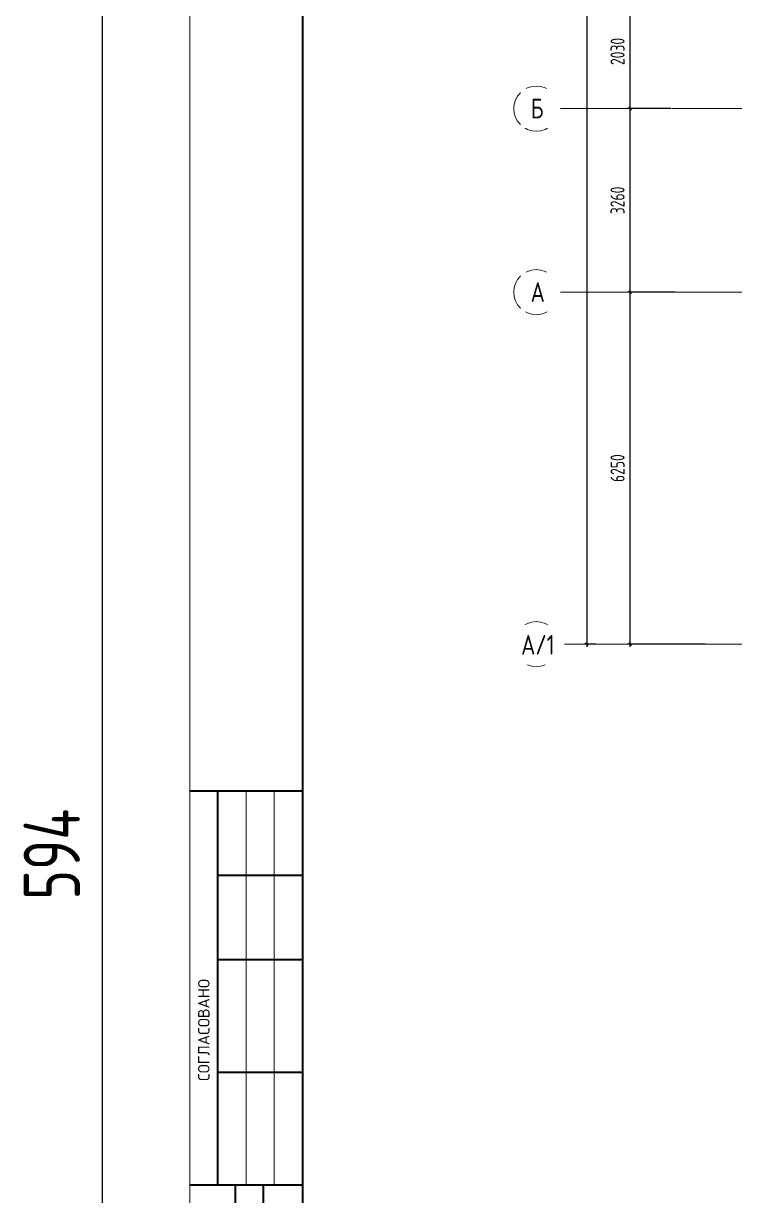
# Model space of a CAD drawing. Header units: millimetres. Extents: x -185251 to 7892985, y -102157 to 319855.
# Drawn here: x -182193 to -169419, y 177396 to 198212 of the extents above; entities that cross this region are included whole.
import ezdxf

# ---------------------------------------------------------------- set-up
doc = ezdxf.new("R2010")
doc.units = ezdxf.units.MM
doc.header["$LTSCALE"] = 10
doc.linetypes.add('CENTER', pattern=[2, 1.25, -0.25, 0.25, -0.25])
for name, color, linetype, lineweight in [('013', 7, 'Continuous', 13), ('АР_Оси', 142, 'Continuous', 9), ('АР_Оси размеры', 142, 'Continuous', 9)]:
    doc.layers.add(name, color=color, linetype=linetype, lineweight=lineweight)
doc.layers.get('0').off()
doc.layers.get('0').freeze()
doc.styles.add('GOST', font='isocpeur.ttf')
doc.styles.add('БДА100', font='romand.shx', dxfattribs={"width": 0.7})
doc.styles.add('ГОСТ 2.304', font='isocpeur.ttf', dxfattribs={"width": 0.7})
doc.dimstyles.new('БДА1', dxfattribs={"dimtxt": 2, "dimasz": 1, "dimexe": 0.7, "dimexo": 0, "dimgap": 0.8, "dimtad": 1, "dimdec": 0, "dimrnd": 1, "dimzin": 0, "dimdsep": 46, "dimtxsty": 'БДА100', "dimblk": 'OBLIQUE', "dimcen": 2, "dimdle": 1, "dimadec": 0, "dimazin": 0, "dimtfac": 1, "dimtdec": 0, "dimtmove": 1, "dimatfit": 3, "dimldrblk": 'NONE', "dimfxl": 0.7, "dimtolj": 1, "dimtzin": 0, "dimlwd": -1, "dimlwe": -1, "dimarcsym": 0})
doc.dimstyles.new('СПДС', dxfattribs={"dimscale": 100, "dimtxt": 2.5, "dimasz": 0.5, "dimexe": 0.5, "dimexo": 1, "dimgap": 1, "dimtad": 1, "dimdec": 0, "dimrnd": 5, "dimtxsty": 'ГОСТ 2.304', "dimblk": 'OBLIQUE', "dimcen": 2.5, "dimdle": 0.5, "dimadec": 0, "dimazin": 2, "dimtfac": 0.75, "dimtdec": 0, "dimtmove": 1, "dimatfit": 3, "dimfxl": 1, "dimtolj": 1, "dimarcsym": 1})

# ---------------------------------------------------------------- blocks, each defined once
blk = doc.blocks.new('_Oblique')
at = {"color": 0, "linetype": 'ByBlock', "lineweight": -2}
blk.add_line((-0.5, -0.5), (0.5, 0.5), dxfattribs=at)
blk = doc.blocks.new('*D261')
at = {"layer": 'Defpoints', "color": 0, "ltscale": 100, "transparency": 16777216}
for p in [(-171415, 193439), (-170517, 193439), (-169982, 187189)]:
    blk.add_point(p, dxfattribs=at)
at = {"layer": 'АР_Оси размеры', "color": 0, "lineweight": -2, "ltscale": 100, "transparency": 16777216}
for p, q in [((-170617, 193439), (-171465, 193439)), ((-171415, 187139), (-171415, 193489)), ((-170082, 187189), (-171465, 187189))]:
    blk.add_line(p, q, dxfattribs=at)
at = {"layer": 'АР_Оси размеры', "color": 0, "lineweight": -2, "ltscale": 100, "transparency": 16777216, "xscale": 50, "yscale": 50, "zscale": 50}
for p, rotation in [((-171415, 193439), 90), ((-171415, 187189), 270)]:
    blk.add_blockref('_Oblique', p, dxfattribs=dict(at, rotation=rotation))
at = {"layer": 'АР_Оси размеры', "color": 0, "ltscale": 100, "transparency": 16777216, "insert": (-171640, 190314), "char_height": 250, "attachment_point": 5, "rotation": 90, "style": 'ГОСТ 2.304'}
blk.add_mtext('\\A1;6250', dxfattribs=at)
blk = doc.blocks.new('*D262')
at = {"layer": 'Defpoints', "color": 0, "ltscale": 100, "transparency": 16777216}
for p in [(-171415, 196699), (-170594, 196699), (-170517, 193439)]:
    blk.add_point(p, dxfattribs=at)
at = {"layer": 'АР_Оси размеры', "color": 0, "lineweight": -2, "ltscale": 100, "transparency": 16777216}
for p, q in [((-171415, 193389), (-171415, 196749)), ((-170694, 196699), (-171465, 196699)), ((-170617, 193439), (-171465, 193439))]:
    blk.add_line(p, q, dxfattribs=at)
at = {"layer": 'АР_Оси размеры', "color": 0, "lineweight": -2, "ltscale": 100, "transparency": 16777216, "xscale": 50, "yscale": 50, "zscale": 50}
for p, rotation in [((-171415, 196699), 90), ((-171415, 193439), 270)]:
    blk.add_blockref('_Oblique', p, dxfattribs=dict(at, rotation=rotation))
at = {"layer": 'АР_Оси размеры', "color": 0, "ltscale": 100, "transparency": 16777216, "insert": (-171640, 195069), "char_height": 250, "attachment_point": 5, "rotation": 90, "style": 'ГОСТ 2.304'}
blk.add_mtext('\\A1;3260', dxfattribs=at)
blk = doc.blocks.new('*D263')
at = {"layer": 'Defpoints', "color": 0, "ltscale": 100, "transparency": 16777216}
for p in [(-171415, 198729), (-170668, 198729), (-170594, 196699)]:
    blk.add_point(p, dxfattribs=at)
at = {"layer": 'АР_Оси размеры', "color": 0, "lineweight": -2, "ltscale": 100, "transparency": 16777216}
for p, q in [((-170768, 198729), (-171465, 198729)), ((-171415, 196649), (-171415, 198779)), ((-170694, 196699), (-171465, 196699))]:
    blk.add_line(p, q, dxfattribs=at)
at = {"layer": 'АР_Оси размеры', "color": 0, "lineweight": -2, "ltscale": 100, "transparency": 16777216, "xscale": 50, "yscale": 50, "zscale": 50}
for p, rotation in [((-171415, 198729), 90), ((-171415, 196699), 270)]:
    blk.add_blockref('_Oblique', p, dxfattribs=dict(at, rotation=rotation))
at = {"layer": 'АР_Оси размеры', "color": 0, "ltscale": 100, "transparency": 16777216, "insert": (-171640, 197714), "char_height": 250, "attachment_point": 5, "rotation": 90, "style": 'ГОСТ 2.304'}
blk.add_mtext('\\A1;2030', dxfattribs=at)
blk = doc.blocks.new('*D530')
at = {"layer": 'Defpoints', "color": 0, "ltscale": 100, "transparency": 16777216}
for p in [(-171073, 220584), (-172186, 187189), (-171927, 187189)]:
    blk.add_point(p, dxfattribs=at)
at = {"layer": 'АР_Оси размеры', "color": 0, "lineweight": -2, "ltscale": 100, "transparency": 16777216}
for p, q in [((-171173, 220584), (-172236, 220584)), ((-172186, 220634), (-172186, 187139)), ((-172027, 187189), (-172236, 187189))]:
    blk.add_line(p, q, dxfattribs=at)
at = {"layer": 'АР_Оси размеры', "color": 0, "lineweight": -2, "ltscale": 100, "transparency": 16777216, "xscale": 50, "yscale": 50, "zscale": 50}
for p, rotation in [((-172186, 220584), 90), ((-172186, 187189), 270)]:
    blk.add_blockref('_Oblique', p, dxfattribs=dict(at, rotation=rotation))
at = {"layer": 'АР_Оси размеры', "color": 0, "ltscale": 100, "transparency": 16777216, "insert": (-172411, 203887), "char_height": 250, "attachment_point": 5, "rotation": 90, "style": 'ГОСТ 2.304'}
blk.add_mtext('\\A1;33395', dxfattribs=at)
blk = doc.blocks.new('*D539')
at = {"layer": 'Defpoints', "color": 0, "transparency": 16777216}
for p, q in [((-15.52, -5), (-15.52, 599)), ((0, 594), (-19.02, 594)), ((0, 0), (-19.02, 0))]:
    blk.add_line(p, q, dxfattribs=at)
at = {"layer": 'Defpoints', "color": 0, "lineweight": 30, "transparency": 16777216}
for p in [(-15.52, 594), (0, 594), (0, 0)]:
    blk.add_point(p, dxfattribs=at)
at = {"layer": 'Defpoints', "color": 0, "transparency": 16777216, "xscale": 5, "yscale": 5, "zscale": 5}
for p, rotation in [((-15.52, 594), 90), ((-15.52, 0), 270)]:
    blk.add_blockref('_Oblique', p, dxfattribs=dict(at, rotation=rotation))
at = {"layer": 'Defpoints', "color": 0, "lineweight": 0, "transparency": 16777216, "insert": (-24.52, 148.5), "char_height": 10, "attachment_point": 5, "rotation": 90, "style": 'БДА100'}
blk.add_mtext('\\A1;594', dxfattribs=at)
blk = doc.blocks.new('_None')
blk = doc.blocks.new('*U537')
at = {"color": 44, "lineweight": 20, "ltscale": 10}
blk.add_line((0, 594), (0, 0), dxfattribs=at)
at = {"color": 137, "lineweight": 35, "ltscale": 10}
for p, q in [((20, 589), (20, 5)), ((0, 159.8), (20, 159.8)), ((5, 89.8), (5, 159.8)), ((5, 144.8), (20, 144.8)), ((5, 129.8), (20, 129.8)), ((5, 109.8), (20, 109.8)), ((0, 89.8), (20, 89.8)), ((8.04, 89.8), (8.04, 5)), ((13.02, 89.8), (13.02, 5))]:
    blk.add_line(p, q, dxfattribs=at)
at = {"color": 44, "lineweight": 13}
for p, q in [((10, 89.8), (10, 159.8)), ((15, 89.8), (15, 159.8))]:
    blk.add_line(p, q, dxfattribs=at)
at = {"color": 0, "lineweight": 13, "insert": (2.49, 117.3), "char_height": 2.0408, "width": 55, "attachment_point": 5, "rotation": 90, "style": 'GOST'}
blk.add_mtext('СОГЛАСОВАНО', dxfattribs=at)
at = {"color": 44, "lineweight": 13, "style": 'GOST', "oblique": 10, "width": 0.8}
for tag in ['ФОРМАТВЕРТ', 'ФОРМАТГОРИЗ']:
    blk.add_attdef(tag, (789.98, 1.6), '', height=2, dxfattribs=at)
at = {"layer": 'Defpoints', "color": 251, "lineweight": 0}
dim = blk.add_linear_dim(base=(-15.52, 594), p1=(0, 0), p2=(0, 594), angle=90, dimstyle='БДА1', override={"dimscale": 5}, dxfattribs=at)
dim.commit()
dim.dimension.update_dxf_attribs({"geometry": '*D539', "text_midpoint": (-15.52, 148.5), "dimtype": 160})

msp = doc.modelspace()

# ---------------------------------------------------------------- linework, layer by layer
at = {"layer": 'АР_Оси', "linetype": 'CENTER', "ltscale": 100}
for p, q in [((-172683.5, 196699.2), (-97582.9, 196699.2)), ((-172683.5, 193439.2), (-97582.9, 193439.2)), ((-172683.5, 187189.2), (-97582.9, 187189.2))]:
    msp.add_line(p, q, dxfattribs=at)
at = {"layer": 'АР_Оси', "ltscale": 0.5}
for centre in [(-173083.5, 196699.2), (-173083.5, 193439.2), (-173083.5, 187189.2)]:
    msp.add_circle(centre, 400, dxfattribs=at)

# ---------------------------------------------------------------- dimensions: what is measured, and where the dimension line sits
at = {"layer": 'АР_Оси размеры', "ltscale": 100}
for base, p1, p2, picture, middle in [((-171415.4, 198729.2), (-170594, 196699.2), (-170667.5, 198729.2), '*D263', (-171640.4, 197714.2)), ((-171415.4, 196699.2), (-170516.7, 193439.2), (-170594, 196699.2), '*D262', (-171640.4, 195069.2)), ((-171415.4, 193439.2), (-169981.7, 187189.2), (-170516.7, 193439.2), '*D261', (-171640.4, 190314.2))]:
    dim = msp.add_linear_dim(base=base, p1=p1, p2=p2, angle=90, dimstyle='СПДС', dxfattribs=at)
    dim.commit()
    dim.dimension.update_dxf_attribs({"geometry": picture, "text_midpoint": middle})

# ---------------------------------------------------------------- next in the draw order: texts
at = {"layer": 'АР_Оси', "char_height": 350, "attachment_point": 1, "line_spacing_factor": 1.149209, "style": 'ГОСТ 2.304', "bg_fill": 2}
for s, insert in [('{\\W0.8;Б}', (-173183.3, 196877)), ('{\\W0.8;А}', (-173183.3, 193617))]:
    msp.add_mtext(s, dxfattribs=dict(at, insert=insert))
at = {"layer": 'АР_Оси', "insert": (-173352.2, 187352), "char_height": 350, "width": 1.455191522836685e-11, "attachment_point": 1, "line_spacing_factor": 1.149209, "style": 'ГОСТ 2.304', "bg_fill": 2}
msp.add_mtext('{\\W0.8;А/1}', dxfattribs=at)

# ---------------------------------------------------------------- next in the draw order: block references
at = {"layer": '013', "xscale": 100, "yscale": 100, "zscale": 100}
msp.add_blockref('*U537', (-179238, 168606.4), dxfattribs=at)

# ---------------------------------------------------------------- next in the draw order: dimensions: what is measured, and where the dimension line sits
at = {"layer": 'АР_Оси размеры', "ltscale": 100}
dim = msp.add_linear_dim(base=(-172186, 187189.2), p1=(-171073.5, 220584.2), p2=(-171927.4, 187189.2), angle=90, dimstyle='СПДС', dxfattribs=at)
dim.commit()
dim.dimension.update_dxf_attribs({"geometry": '*D530', "text_midpoint": (-172411, 203886.7)})

doc.saveas('drawing.dxf')
